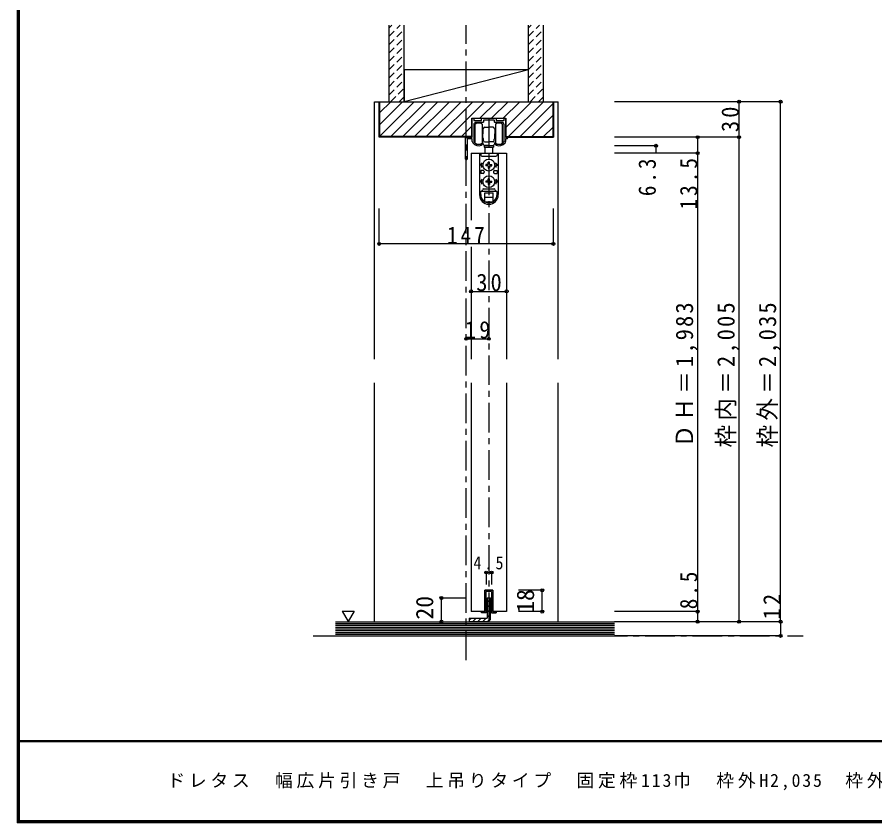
# Model space of a CAD drawing. Units: millimetres at full size, sheet at 1:5. Extents: x -973 to 977, y -718 to 696.
# Drawn here: x -973 to -250, y -701 to -21 of the extents above; entities that cross this region are included whole.
import ezdxf
from ezdxf.enums import TextEntityAlignment as Align

# ---------------------------------------------------------------- set-up
doc = ezdxf.new("R2010")
doc.units = ezdxf.units.MM
doc.header["$LTSCALE"] = 5
doc.header["$PDMODE"] = 32
doc.header["$PDSIZE"] = 2.5
doc.linetypes.add('CHAIN1', pattern=[8, 5, -1, 1, -1])
doc.linetypes.add('DASHED1', pattern=[1.8, 1.2, -0.6])
for name, color, linetype in [('0-1_通り芯', 4, 'CHAIN1'), ('0-2_柱', 3, 'Continuous'), ('0-3_仕上げ', 2, 'Continuous'), ('0-4_枠', 3, 'Continuous'), ('0-6_扉', 6, 'Continuous'), ('0-7_金物', 7, 'Continuous'), ('0-A_文字', 3, 'Continuous'), ('0-B_寸法', 7, 'Continuous'), ('0-C_ハッチ', 4, 'DASHED1'), ('F-1_枠', 7, 'Continuous')]:
    doc.layers.add(name, color=color, linetype=linetype)
doc.styles.add('ＭＳ ゴシック', font='')
doc.styles.get('ＭＳ ゴシック').set_extended_font_data('MS Gothic')

msp = doc.modelspace()

# ---------------------------------------------------------------- linework, layer by layer
at = {"layer": '0-1_通り芯'}
for p, q in [((-594.591, -563.539), (-594.591, -27.794)), ((-575.591, -106.446), (-575.591, -531.142)), ((-723.815, -543.141), (-310.591, -543.141))]:
    msp.add_line(p, q, dxfattribs=at)
at = {"layer": '0-2_柱', "color": 7}
msp.add_line((-542.091, -65.446), (-647.091, -92.446), dxfattribs=at)
at = {"layer": '0-2_柱'}
msp.add_lwpolyline([(-647.091, -92.446), (-542.091, -92.446), (-542.091, -65.446), (-647.091, -65.446)], close=True, dxfattribs=at)
at = {"layer": '0-3_仕上げ'}
for p, q in [((-659.591, -92.446), (-659.591, -27.794)), ((-647.091, -92.446), (-647.091, -27.794)), ((-542.091, -92.446), (-542.091, -27.794)), ((-529.591, -92.446), (-529.591, -27.794)), ((-659.591, -92.446), (-647.091, -92.446)), ((-542.091, -92.446), (-529.591, -92.446)), ((-704.815, -531.142), (-469.591, -531.142)), ((-704.815, -543.142), (-469.591, -543.142))]:
    msp.add_line(p, q, dxfattribs=at)
at = {"layer": '0-3_仕上げ', "color": 7}
for p, q in [((-704.815, -532.642), (-469.591, -532.642)), ((-704.815, -534.142), (-469.591, -534.142)), ((-704.815, -535.642), (-469.591, -535.642)), ((-704.815, -537.142), (-469.591, -537.142)), ((-704.815, -538.642), (-469.591, -538.642)), ((-704.815, -540.142), (-469.591, -540.142)), ((-704.815, -541.642), (-469.591, -541.642))]:
    msp.add_line(p, q, dxfattribs=at)
at = {"layer": '0-4_枠', "color": 4}
for p, q in [((-672.091, -92.446), (-668.091, -92.446)), ((-672.091, -309.641), (-672.091, -92.446)), ((-521.091, -92.446), (-517.091, -92.446)), ((-517.091, -309.641), (-517.091, -92.446)), ((-672.091, -531.142), (-672.091, -329.641)), ((-517.091, -531.142), (-517.091, -329.641))]:
    msp.add_line(p, q, dxfattribs=at)
at = {"layer": '0-4_枠'}
for p, q in [((-667.591, -121.946), (-667.591, -92.446)), ((-521.591, -92.446), (-521.591, -121.946)), ((-589.991, -122.446), (-668.091, -122.446)), ((-589.992, -121.946), (-667.591, -121.946)), ((-561.192, -121.946), (-521.591, -121.946)), ((-561.192, -122.446), (-521.091, -122.446))]:
    msp.add_line(p, q, dxfattribs=at)
for points in [[(-668.091, -122.446), (-668.091, -92.446), (-521.091, -92.446), (-521.091, -122.446)], [(-589.991, -122.446), (-589.991, -106.446), (-561.191, -106.446), (-561.191, -122.446)]]:
    msp.add_lwpolyline(points, dxfattribs=at)
at = {"layer": '0-6_扉'}
for p, q in [((-590.591, -135.946), (-560.591, -135.946)), ((-590.591, -135.946), (-590.591, -192.309)), ((-560.591, -135.946), (-560.591, -309.641)), ((-590.591, -214.81), (-590.591, -309.641)), ((-590.591, -329.641), (-590.591, -522.642)), ((-560.591, -329.641), (-560.591, -522.642)), ((-578.841, -504.642), (-578.841, -522.642)), ((-572.341, -504.642), (-578.841, -504.642)), ((-572.341, -504.642), (-572.341, -522.642)), ((-578.841, -522.642), (-590.591, -522.642)), ((-560.591, -522.642), (-572.341, -522.642))]:
    msp.add_line(p, q, dxfattribs=at)
at = {"layer": '0-7_金物'}
for p, q in [((-589.591, -122.446), (-589.591, -106.946)), ((-589.091, -106.446), (-588.891, -106.446)), ((-588.391, -106.946), (-588.391, -107.946)), ((-587.891, -108.446), (-582.241, -108.446)), ((-581.741, -107.946), (-581.741, -106.946)), ((-581.241, -106.446), (-569.941, -106.446)), ((-580.241, -108.246), (-580.241, -109.646)), ((-570.941, -109.646), (-570.941, -108.246)), ((-569.441, -106.946), (-569.441, -107.946)), ((-568.941, -108.446), (-563.291, -108.446)), ((-562.791, -107.946), (-562.791, -106.946)), ((-562.291, -106.446), (-562.091, -106.446)), ((-588.391, -111.946), (-588.391, -126.069)), ((-587.191, -127.446), (-587.191, -111.446)), ((-580.541, -109.946), (-586.391, -109.946)), ((-581.191, -111.446), (-581.191, -119.446)), ((-581.191, -115.446), (-580.891, -115.446)), ((-580.691, -115.646), (-580.891, -115.446)), ((-580.691, -115.446), (-580.691, -119.446)), ((-580.591, -115.446), (-580.691, -115.446)), ((-579.091, -113.946), (-575.591, -113.946)), ((-572.091, -113.946), (-575.591, -113.946)), ((-564.791, -109.946), (-570.641, -109.946)), ((-570.591, -115.446), (-570.491, -115.446)), ((-570.491, -115.446), (-570.491, -119.446)), ((-570.491, -115.646), (-570.291, -115.446)), ((-569.991, -115.446), (-570.291, -115.446)), ((-569.991, -111.446), (-569.991, -119.446)), ((-563.991, -127.446), (-563.991, -111.446)), ((-562.791, -126.069), (-562.791, -111.946)), ((-595.191, -140.846), (-595.191, -122.646)), ((-594.991, -122.446), (-589.591, -122.446)), ((-581.191, -116.946), (-580.691, -116.946)), ((-581.191, -119.446), (-581.191, -127.446)), ((-581.191, -121.946), (-580.691, -121.946)), ((-580.891, -116.946), (-580.691, -116.746)), ((-580.691, -122.146), (-580.891, -121.946)), ((-580.691, -123.446), (-580.691, -119.446)), ((-570.291, -116.946), (-570.491, -116.746)), ((-569.991, -116.946), (-570.491, -116.946)), ((-570.491, -123.446), (-570.491, -119.446)), ((-570.491, -122.146), (-570.291, -121.946)), ((-569.991, -121.946), (-570.491, -121.946)), ((-569.991, -119.446), (-569.991, -127.446)), ((-593.991, -123.846), (-593.991, -140.846)), ((-589.591, -123.646), (-593.791, -123.646)), ((-589.591, -125.911), (-589.591, -123.646)), ((-581.191, -123.446), (-580.891, -123.446)), ((-581.091, -127.946), (-581.091, -128.203)), ((-580.691, -123.246), (-580.891, -123.446)), ((-580.591, -123.446), (-580.691, -123.446)), ((-580.091, -125.446), (-580.091, -123.946)), ((-579.591, -129.746), (-579.591, -130.746)), ((-571.591, -129.746), (-579.591, -129.746)), ((-579.091, -126.446), (-575.591, -126.446)), ((-575.591, -129.446), (-579.091, -129.446)), ((-578.591, -129.446), (-578.591, -129.746)), ((-572.091, -126.446), (-575.591, -126.446)), ((-575.591, -129.446), (-572.091, -129.446)), ((-572.591, -129.446), (-572.591, -129.746)), ((-571.591, -129.746), (-571.591, -130.746)), ((-571.091, -125.446), (-571.091, -123.946)), ((-570.591, -123.446), (-570.491, -123.446)), ((-570.491, -123.246), (-570.291, -123.446)), ((-569.991, -123.446), (-570.291, -123.446)), ((-570.091, -128.203), (-570.091, -127.946)), ((-583.49, -135.946), (-583.49, -170.846)), ((-583.447, -135.946), (-567.647, -135.946)), ((-582.49, -135.946), (-582.49, -137.446)), ((-579.591, -130.746), (-571.591, -130.746)), ((-578.591, -135.946), (-578.591, -130.746)), ((-572.591, -130.746), (-572.591, -135.946)), ((-568.69, -135.946), (-568.69, -137.446)), ((-567.69, -135.946), (-567.69, -170.846)), ((-581.247, -143.946), (-583.09, -145.946)), ((-581.49, -138.446), (-569.69, -138.446)), ((-576.11, -145.426), (-576.076, -143.496)), ((-575.104, -143.496), (-576.076, -143.496)), ((-575.07, -145.426), (-575.104, -143.496)), ((-569.933, -143.946), (-568.09, -145.946)), ((-581.99, -145.946), (-583.09, -145.946)), ((-582.49, -150.446), (-582.49, -152.946)), ((-580.49, -150.446), (-582.49, -150.446)), ((-579.49, -151.446), (-579.49, -151.946)), ((-576.11, -145.426), (-578.04, -145.46)), ((-578.04, -145.46), (-578.04, -146.432)), ((-576.11, -146.465), (-578.04, -146.432)), ((-576.11, -146.465), (-576.076, -148.396)), ((-576.076, -148.396), (-575.104, -148.396)), ((-575.07, -146.465), (-575.104, -148.396)), ((-575.07, -145.426), (-573.14, -145.46)), ((-575.07, -146.465), (-573.14, -146.432)), ((-573.14, -146.432), (-573.14, -145.46)), ((-571.69, -151.446), (-571.69, -151.946)), ((-570.69, -150.446), (-568.69, -150.446)), ((-569.19, -145.946), (-568.09, -145.946)), ((-568.69, -150.446), (-568.69, -152.946)), ((-581.247, -157.946), (-583.09, -159.946)), ((-580.49, -152.946), (-582.49, -152.946)), ((-576.11, -159.426), (-576.076, -157.496)), ((-575.104, -157.496), (-576.076, -157.496)), ((-575.07, -159.426), (-575.104, -157.496)), ((-570.69, -152.946), (-568.69, -152.946)), ((-569.933, -157.946), (-568.09, -159.946)), ((-581.99, -159.946), (-583.09, -159.946)), ((-579.99, -165.946), (-571.19, -165.946)), ((-576.11, -159.426), (-578.04, -159.46)), ((-578.04, -159.46), (-578.04, -160.432)), ((-576.11, -160.465), (-578.04, -160.432)), ((-576.11, -160.465), (-576.076, -162.396)), ((-576.076, -162.396), (-575.104, -162.396)), ((-575.07, -160.465), (-575.104, -162.396)), ((-575.07, -159.426), (-573.14, -159.46)), ((-575.07, -160.465), (-573.14, -160.432)), ((-573.14, -160.432), (-573.14, -159.46)), ((-569.19, -159.946), (-568.09, -159.946)), ((-582.49, -170.846), (-582.49, -168.446)), ((-581.99, -167.946), (-569.19, -167.946)), ((-579.09, -169.446), (-572.09, -169.446)), ((-579.09, -176.792), (-579.09, -169.446)), ((-579.09, -172.946), (-572.09, -172.946)), ((-572.09, -176.792), (-572.09, -169.446)), ((-568.69, -170.846), (-568.69, -168.446)), ((-578.618, -177.046), (-572.562, -177.046)), ((-578.841, -522.642), (-578.841, -504.642)), ((-578.841, -504.642), (-572.341, -504.642)), ((-577.841, -523.642), (-577.841, -505.642)), ((-573.341, -505.642), (-577.841, -505.642)), ((-573.341, -505.642), (-573.341, -523.642)), ((-572.341, -504.642), (-572.341, -522.642)), ((-581.841, -522.642), (-578.841, -522.642)), ((-581.841, -523.642), (-581.841, -522.642)), ((-577.841, -523.642), (-581.841, -523.642)), ((-573.341, -523.642), (-569.341, -523.642)), ((-572.341, -522.642), (-569.341, -522.642)), ((-569.341, -522.642), (-569.341, -523.642))]:
    msp.add_line(p, q, dxfattribs=at)
at = {"layer": '0-7_金物', "color": 3}
for p, q in [((-577.091, -511.142), (-574.091, -511.142)), ((-577.091, -511.142), (-577.091, -528.142)), ((-574.091, -528.142), (-574.091, -511.142)), ((-592.091, -528.142), (-592.091, -531.142)), ((-592.091, -528.142), (-577.091, -528.142)), ((-577.091, -531.142), (-592.091, -531.142))]:
    msp.add_line(p, q, dxfattribs=at)
at = {"layer": '0-7_金物'}
for points in [[(-571.241, -107.946), (-575.291, -107.946), (-575.591, -107.646), (-575.891, -107.946), (-579.941, -107.946)], [(-561.591, -106.946), (-561.591, -122.446), (-560.191, -122.446)], [(-560.191, -123.646), (-561.591, -123.646), (-561.591, -125.911)]]:
    msp.add_lwpolyline(points, dxfattribs=at)
for centre in [(-575.59, -145.946), (-575.59, -159.946)]:
    msp.add_circle(centre, 5, dxfattribs=at)
for centre, radius, start, end in [((-589.091, -106.946), 0.5, 90, 180), ((-588.891, -106.946), 0.5, 360, 90), ((-587.891, -107.946), 0.5, 180, 270), ((-582.241, -107.946), 0.5, 270, 0), ((-581.241, -106.946), 0.5, 90, 180), ((-579.941, -108.246), 0.3, 90, 180), ((-571.241, -108.246), 0.3, 0, 90), ((-569.941, -106.946), 0.5, 0, 90), ((-568.941, -107.946), 0.5, 180, 270), ((-563.291, -107.946), 0.5, 270, 360), ((-562.291, -106.946), 0.5, 90, 180), ((-562.091, -106.946), 0.5, 0, 90), ((-586.391, -111.946), 2, 90, 180), ((-584.191, -115.446), 5, 53.1301, 126.8699), ((-580.591, -114.946), 0.5, 270, 0), ((-580.541, -109.646), 0.3, 270, 360), ((-579.091, -114.946), 1, 90, 180), ((-572.091, -114.946), 1, 0, 90), ((-570.591, -114.946), 0.5, 180, 270), ((-570.641, -109.646), 0.3, 180, 270), ((-566.991, -115.446), 5, 53.1301, 126.8699), ((-564.791, -111.946), 2, 0, 90), ((-594.991, -122.646), 0.2, 90, 180), ((-560.191, -123.046), 0.6, 270, 90), ((-593.791, -123.846), 0.2, 90, 180), ((-587.591, -125.911), 2, 180, 215.95057), ((-584.191, -123.446), 6.2, 215.95057, 293.81884), ((-588.091, -126.069), 0.3, 180, 213.92311), ((-584.191, -123.446), 5, 213.92311, 301.89079), ((-584.191, -123.446), 5, 233.1301, 306.8699), ((-582.091, -128.203), 1, 293.81884, 0), ((-581.391, -127.946), 0.3, 360, 121.89079), ((-582.091, -128.446), 2, 0, 63.25632), ((-580.591, -123.946), 0.5, 0, 90), ((-579.091, -125.446), 1, 180, 270), ((-579.091, -128.446), 1, 180, 270), ((-572.091, -125.446), 1, 270, 0), ((-572.091, -128.446), 1, 270, 0), ((-570.591, -123.946), 0.5, 90, 180), ((-569.091, -128.446), 2, 116.74368, 180), ((-569.791, -127.946), 0.3, 58.10921, 180), ((-569.091, -128.203), 1, 180, 246.18116), ((-566.991, -123.446), 5, 233.1301, 306.8699), ((-566.991, -123.446), 5, 238.10921, 326.07689), ((-566.991, -123.446), 6.2, 246.18116, 324.04943), ((-563.091, -126.069), 0.3, 326.07689, 360), ((-563.591, -125.911), 2, 324.04943, 360), ((-594.591, -140.846), 0.6, 180, 0), ((-581.49, -137.446), 1, 180, 270), ((-575.59, -145.946), 6.4, 167.82427, 198.20996), ((-569.69, -137.446), 1, 270, 0), ((-575.59, -145.946), 6.4, 341.79004, 12.17573), ((-580.49, -151.446), 1, 0, 90), ((-570.69, -151.446), 1, 90, 180), ((-575.59, -159.946), 6.4, 167.82427, 198.20996), ((-580.49, -151.946), 1, 270, 0), ((-570.69, -151.946), 1, 180, 270), ((-575.59, -159.946), 6.4, 341.79004, 12.17573), ((-579.99, -166.946), 1, 90, 180), ((-571.19, -166.946), 1, 0, 90), ((-575.59, -171.046), 7.9, 180, 0), ((-581.99, -168.446), 0.5, 90, 180), ((-575.59, -170.846), 6.9, 180, 0), ((-581.99, -166.946), 1, 270, 0), ((-569.19, -166.946), 1, 180, 270), ((-569.19, -168.446), 0.5, 0, 90)]:
    msp.add_arc(centre, radius, start, end, dxfattribs=at)
at = {"layer": '0-7_金物', "color": 3}
msp.add_arc((-577.091, -528.142), 3, 270, 0, dxfattribs=at)
at = {"layer": '0-A_文字', "color": 7}
for p, q in [((-699.251, -522.328), (-689.251, -522.328)), ((-699.251, -522.328), (-694.251, -530.988)), ((-689.251, -522.328), (-694.251, -530.988))]:
    msp.add_line(p, q, dxfattribs=at)
at = {"layer": '0-B_寸法', "color": 4}
for p, q in [((-329.591, -92.446), (-469.591, -92.446)), ((-364.591, -122.446), (-364.591, -92.446)), ((-329.591, -531.142), (-329.591, -92.446)), ((-364.591, -122.446), (-469.591, -122.446)), ((-399.591, -122.446), (-399.591, -522.642)), ((-364.591, -531.142), (-364.591, -122.446)), ((-434.591, -129.646), (-469.591, -129.646)), ((-434.591, -135.946), (-434.591, -129.646)), ((-399.591, -135.946), (-469.591, -135.946)), ((-668.091, -212.446), (-668.091, -182.446)), ((-521.091, -212.446), (-521.091, -182.446)), ((-521.091, -212.446), (-668.091, -212.446)), ((-590.591, -252.446), (-560.591, -252.446)), ((-594.591, -292.446), (-575.591, -292.446)), ((-577.841, -489.642), (-577.841, -499.642)), ((-577.841, -489.642), (-573.341, -489.642)), ((-573.341, -489.642), (-573.341, -499.642)), ((-530.591, -504.642), (-550.591, -504.642)), ((-530.591, -522.642), (-530.591, -504.642)), ((-615.591, -511.142), (-595.591, -511.142)), ((-615.591, -531.142), (-615.591, -511.142)), ((-530.591, -522.642), (-550.591, -522.642)), ((-399.591, -522.642), (-469.591, -522.642)), ((-399.591, -522.642), (-399.591, -531.142)), ((-615.591, -531.142), (-595.591, -531.142)), ((-329.591, -531.142), (-469.591, -531.142)), ((-329.591, -531.142), (-329.591, -543.142)), ((-329.591, -543.142), (-469.591, -543.142))]:
    msp.add_line(p, q, dxfattribs=at)
at = {"layer": '0-B_寸法'}
for p in [(-364.591, -92.446), (-329.591, -92.446), (-399.591, -122.446), (-364.591, -122.446), (-434.591, -129.646), (-399.591, -135.946), (-668.091, -212.446), (-521.091, -212.446), (-590.591, -252.446), (-560.591, -252.446), (-594.591, -292.446), (-575.591, -292.446), (-577.841, -489.642), (-573.341, -489.642), (-530.591, -504.642), (-615.591, -511.142), (-530.591, -522.642), (-399.591, -522.642), (-615.591, -531.142), (-399.591, -531.142), (-364.591, -531.142), (-329.591, -531.142), (-329.591, -543.142)]:
    msp.add_point(p, dxfattribs=at)
at = {"layer": '0-C_ハッチ'}
for p, q in [((-659.591, -30.011), (-657.374, -27.794)), ((-659.591, -37.082), (-650.303, -27.794)), ((-542.091, -30.011), (-539.874, -27.794)), ((-542.091, -37.082), (-532.803, -27.794)), ((-659.591, -44.153), (-647.091, -31.653)), ((-542.091, -44.153), (-529.591, -31.653)), ((-659.591, -51.224), (-647.091, -38.724)), ((-542.091, -51.224), (-529.591, -38.724)), ((-659.591, -58.295), (-647.091, -45.795)), ((-542.091, -58.295), (-529.591, -45.795)), ((-659.591, -65.366), (-647.091, -52.866)), ((-542.091, -65.366), (-529.591, -52.866)), ((-659.591, -72.437), (-647.091, -59.937)), ((-542.091, -72.437), (-529.591, -59.937)), ((-659.591, -79.508), (-647.091, -67.008)), ((-542.091, -79.508), (-529.591, -67.008)), ((-659.591, -86.579), (-647.091, -74.079)), ((-542.091, -86.579), (-529.591, -74.079)), ((-658.386, -92.446), (-647.091, -81.151)), ((-540.886, -92.446), (-529.591, -81.151)), ((-651.315, -92.446), (-647.091, -88.222)), ((-533.815, -92.446), (-529.591, -88.222))]:
    msp.add_line(p, q, dxfattribs=at)
at = {"layer": '0-C_ハッチ', "linetype": 'Continuous'}
for p, q in [((-667.591, -101.71), (-658.326, -92.446)), ((-667.591, -111.61), (-648.427, -92.446)), ((-667.591, -121.509), (-638.527, -92.446)), ((-658.128, -121.946), (-628.628, -92.446)), ((-648.228, -121.946), (-618.728, -92.446)), ((-638.329, -121.946), (-608.829, -92.446)), ((-628.429, -121.946), (-598.929, -92.446)), ((-618.53, -121.946), (-589.03, -92.446)), ((-608.63, -121.946), (-579.13, -92.446)), ((-583.231, -106.446), (-569.231, -92.446)), ((-573.331, -106.446), (-559.331, -92.446)), ((-563.432, -106.446), (-549.432, -92.446)), ((-561.191, -114.104), (-539.532, -92.446)), ((-559.133, -121.946), (-529.633, -92.446)), ((-549.233, -121.946), (-521.591, -94.303)), ((-539.334, -121.946), (-521.591, -104.203)), ((-598.731, -121.946), (-589.991, -113.206)), ((-529.434, -121.946), (-521.591, -114.102)), ((-577.091, -514.624), (-574.091, -511.624)), ((-577.091, -518.867), (-574.091, -515.867)), ((-577.091, -523.109), (-574.091, -520.109)), ((-577.091, -527.352), (-574.091, -524.352)), ((-592.091, -529.624), (-590.609, -528.142)), ((-589.366, -531.142), (-586.366, -528.142)), ((-585.123, -531.142), (-582.123, -528.142)), ((-580.88, -531.142), (-577.881, -528.142)), ((-576.597, -531.101), (-574.131, -528.634))]:
    msp.add_line(p, q, dxfattribs=at)
at = {"layer": 'F-1_枠', "color": 6}
for p, q in [((-973.347, 695.833), (-973.347, -700.833)), ((-972.514, 695.833), (-972.514, -700.833)), ((-971.68, 695.833), (-971.68, -700.833)), ((976.653, -631.667), (-973.347, -631.667)), ((976.653, -632.5), (-973.347, -632.5)), ((976.653, -699.167), (-973.347, -699.167)), ((976.653, -700), (-973.347, -700)), ((976.653, -700.833), (-973.347, -700.833))]:
    msp.add_line(p, q, dxfattribs=at)

# ---------------------------------------------------------------- texts
at = {"layer": '0-B_寸法', "style": 'ＭＳ ゴシック'}
for s, p in [('18', (-533.091, -523.642)), ('20', (-618.091, -529.348))]:
    msp.add_text(s, height=14.66, rotation=90, dxfattribs=at).set_placement(p, align=Align.BOTTOM_LEFT)
at = {"layer": '0-B_寸法', "char_height": 14.66, "attachment_point": 7, "rotation": 90, "style": 'ＭＳ ゴシック'}
for s, insert in [('\\T1.27;\\W0.95;30', (-364.591, -118.071)), ('\\T1.27;\\W0.9;6.3', (-434.591, -172.17)), ('\\T1.28;\\W0.9;13.5', (-399.591, -183.42)), ('\\T1.19;\\W0.95;ＤＨ＝1,983', (-399.591, -384.142)), ('\\T1.19;\\W0.95;枠内＝2,005', (-364.591, -384.142)), ('\\T1.19;\\W0.95;枠外＝2,035', (-329.591, -384.142)), ('\\T1.27;\\W0.9;8.5', (-399.591, -520.642)), ('\\T1.27;\\W0.95;12', (-329.591, -529.142))]:
    msp.add_mtext(s, dxfattribs=dict(at, insert=insert))
at = {"layer": '0-B_寸法', "attachment_point": 7, "style": 'ＭＳ ゴシック'}
for s, insert, char_height in [('\\T1.27;\\W0.9;147', (-610.841, -212.446), 14.66), ('\\T1.27;\\W0.95;30', (-586.216, -252.446), 14.66), ('\\T1.27;\\W0.95;19', (-595.716, -292.446), 14.66), ('\\T1.38;\\W0.9;4.5', (-588.591, -487.142), 11)]:
    msp.add_mtext(s, dxfattribs=dict(at, insert=insert, char_height=char_height))
at = {"layer": 'F-1_枠', "insert": (-846.68, -673.333), "char_height": 11, "attachment_point": 7, "style": 'ＭＳ ゴシック'}
msp.add_mtext('\\T1.21;ドレタス\u3000幅広片引き戸\u3000上吊りタイプ\u3000固定枠113巾\u3000枠外H2,035\u3000枠外W1,915', dxfattribs=at)

doc.saveas('drawing.dxf')
